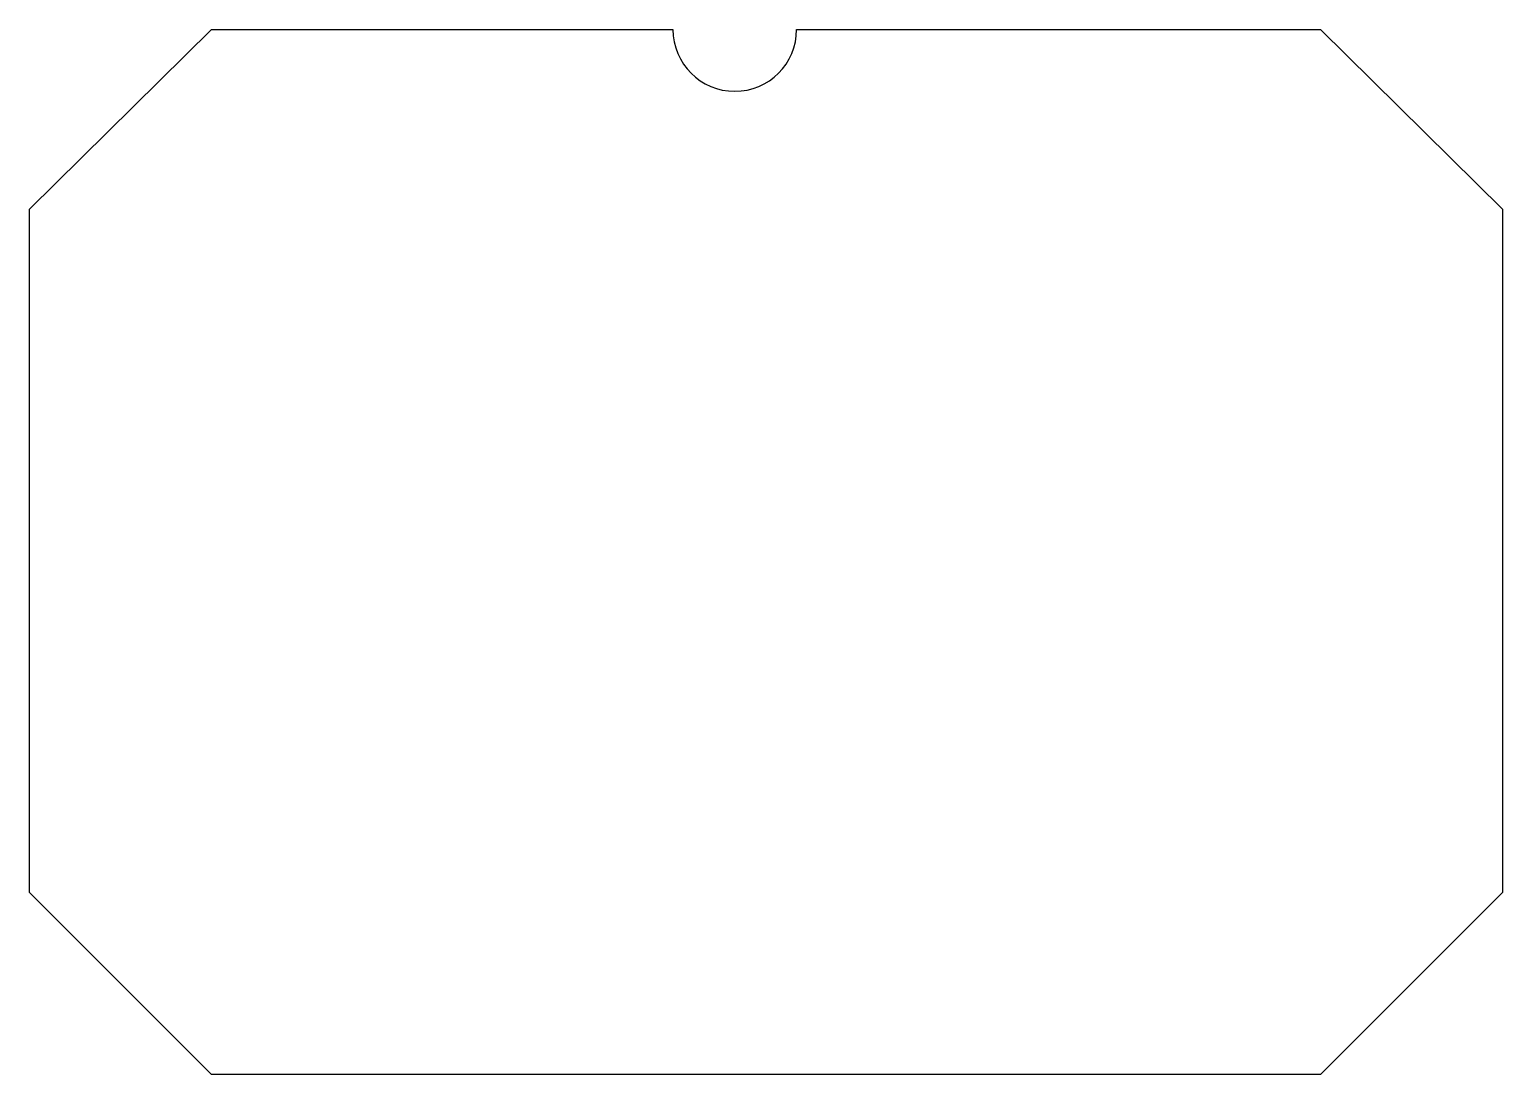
# Model space of a CAD drawing. Header units: inches. Extents: x 4.6 to 28.1, y 6.2 to 22.9.
import ezdxf

# ---------------------------------------------------------------- set-up
doc = ezdxf.new("R2010")
doc.units = ezdxf.units.IN
doc.layers.get('0').update_dxf_attribs({"linetype": 'CONTINUOUS'})

msp = doc.modelspace()

# ---------------------------------------------------------------- linework, layer by layer
msp.add_lwpolyline([(14.835, 22.888, 1), (16.811, 22.888), (25.183, 22.888), (28.091, 20.015), (28.091, 9.105), (25.182, 6.197), (7.462, 6.197), (4.553, 9.105), (4.553, 20.015), (7.461, 22.888)], format="xyb", close=True)

doc.saveas('drawing.dxf')
